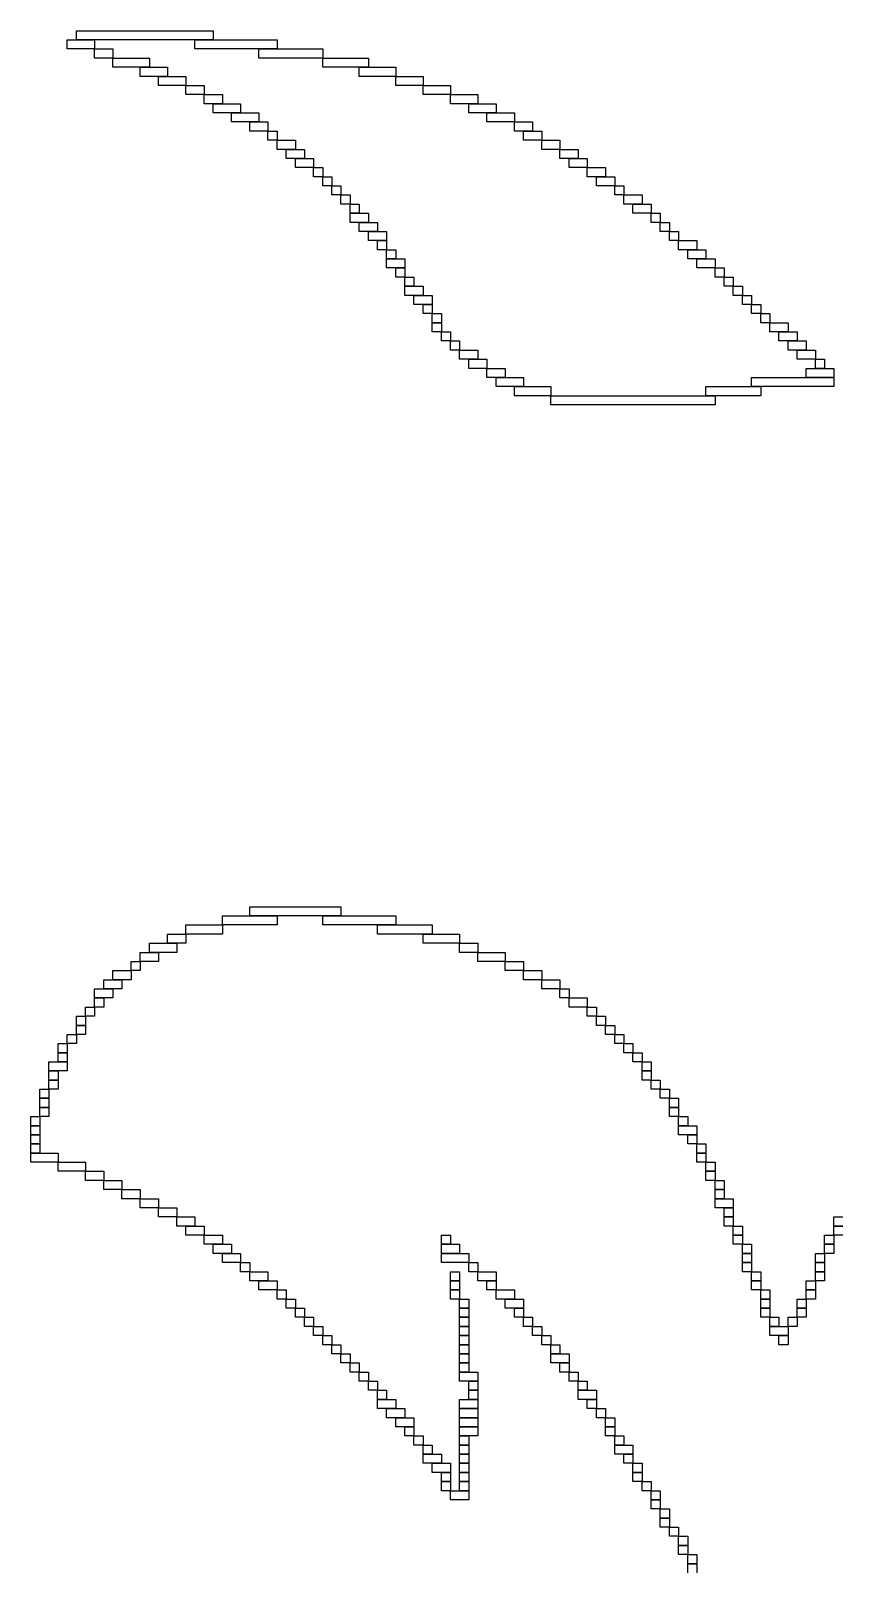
# Model space of a CAD drawing. Extents: x 62 to 962, y 58 to 965.
# Drawn here: x 562 to 650.5, y 465.5 to 634 of the extents above; entities that cross this region are included whole.
import ezdxf

# ---------------------------------------------------------------- set-up
doc = ezdxf.new("R2010")
doc.units = 0

msp = doc.modelspace()

# ---------------------------------------------------------------- linework, layer by layer
for p, q in [((567, 634), (582, 634)), ((567, 633), (567, 634)), ((582, 634), (582, 633)), ((566, 633), (569, 633)), ((566, 632), (566, 633)), ((569, 632), (566, 632)), ((582, 633), (567, 633)), ((569, 633), (569, 632)), ((569, 632), (571, 632)), ((569, 631), (569, 632)), ((571, 632), (571, 631)), ((580, 633), (589, 633)), ((580, 632), (580, 633)), ((589, 632), (580, 632)), ((587, 632), (594, 632)), ((587, 631), (587, 632)), ((589, 633), (589, 632)), ((594, 632), (594, 631)), ((571, 631), (569, 631)), ((571, 631), (575, 631)), ((571, 630), (571, 631)), ((575, 631), (575, 630)), ((594, 631), (587, 631)), ((594, 631), (599, 631)), ((594, 630), (594, 631)), ((599, 631), (599, 630)), ((575, 630), (571, 630)), ((574, 630), (577, 630)), ((574, 629), (574, 630)), ((577, 629), (574, 629)), ((576, 629), (579, 629)), ((576, 628), (576, 629)), ((577, 630), (577, 629)), ((579, 629), (579, 628)), ((599, 630), (594, 630)), ((598, 630), (602, 630)), ((598, 629), (598, 630)), ((602, 629), (598, 629)), ((602, 630), (602, 629)), ((602, 629), (605, 629)), ((602, 628), (602, 629)), ((605, 629), (605, 628)), ((579, 628), (576, 628)), ((579, 628), (581, 628)), ((579, 627), (579, 628)), ((581, 627), (579, 627)), ((581, 628), (581, 627)), ((581, 627), (583, 627)), ((581, 626), (581, 627)), ((583, 627), (583, 626)), ((605, 628), (602, 628)), ((605, 628), (608, 628)), ((605, 627), (605, 628)), ((608, 627), (605, 627)), ((608, 628), (608, 627)), ((608, 627), (611, 627)), ((608, 626), (608, 627)), ((611, 627), (611, 626)), ((583, 626), (581, 626)), ((582, 626), (585, 626)), ((582, 625), (582, 626)), ((585, 626), (585, 625)), ((611, 626), (608, 626)), ((610, 626), (613, 626)), ((610, 625), (610, 626)), ((613, 626), (613, 625)), ((585, 625), (582, 625)), ((584, 625), (587, 625)), ((584, 624), (584, 625)), ((587, 624), (584, 624)), ((586, 624), (588, 624)), ((586, 623), (586, 624)), ((587, 625), (587, 624)), ((588, 624), (588, 623)), ((613, 625), (610, 625)), ((612, 625), (615, 625)), ((612, 624), (612, 625)), ((615, 624), (612, 624)), ((615, 625), (615, 624)), ((615, 624), (617, 624)), ((615, 623), (615, 624)), ((617, 624), (617, 623)), ((588, 623), (586, 623)), ((588, 623), (589, 623)), ((588, 622), (588, 623)), ((589, 622), (588, 622)), ((589, 623), (589, 622)), ((589, 622), (591, 622)), ((589, 621), (589, 622)), ((591, 622), (591, 621)), ((617, 623), (615, 623)), ((616, 623), (618, 623)), ((616, 622), (616, 623)), ((618, 622), (616, 622)), ((618, 623), (618, 622)), ((618, 622), (620, 622)), ((618, 621), (618, 622)), ((620, 622), (620, 621)), ((591, 621), (589, 621)), ((590, 621), (592, 621)), ((590, 620), (590, 621)), ((592, 621), (592, 620)), ((620, 621), (618, 621)), ((620, 621), (622, 621)), ((620, 620), (620, 621)), ((622, 621), (622, 620)), ((592, 620), (590, 620)), ((591, 620), (593, 620)), ((591, 619), (591, 620)), ((593, 619), (591, 619)), ((593, 620), (593, 619)), ((593, 619), (594, 619)), ((593, 618), (593, 619)), ((594, 619), (594, 618)), ((622, 620), (620, 620)), ((621, 620), (623, 620)), ((621, 619), (621, 620)), ((623, 619), (621, 619)), ((623, 620), (623, 619)), ((623, 619), (625, 619)), ((623, 618), (623, 619)), ((625, 619), (625, 618)), ((594, 618), (593, 618)), ((594, 618), (595, 618)), ((594, 617), (594, 618)), ((595, 617), (594, 617)), ((595, 618), (595, 617)), ((595, 617), (596, 617)), ((595, 616), (595, 617)), ((596, 617), (596, 616)), ((625, 618), (623, 618)), ((624, 618), (626, 618)), ((624, 617), (624, 618)), ((626, 617), (624, 617)), ((626, 618), (626, 617)), ((626, 617), (627, 617)), ((626, 616), (626, 617)), ((627, 617), (627, 616)), ((596, 616), (595, 616)), ((596, 616), (597, 616)), ((596, 615), (596, 616)), ((597, 616), (597, 615)), ((627, 616), (626, 616)), ((627, 616), (629, 616)), ((627, 615), (627, 616)), ((629, 616), (629, 615)), ((597, 615), (596, 615)), ((597, 615), (598, 615)), ((597, 614), (597, 615)), ((598, 614), (597, 614)), ((597, 614), (599, 614)), ((597, 613), (597, 614)), ((598, 615), (598, 614)), ((599, 614), (599, 613)), ((629, 615), (627, 615)), ((628, 615), (630, 615)), ((628, 614), (628, 615)), ((630, 614), (628, 614)), ((630, 615), (630, 614)), ((630, 614), (631, 614)), ((630, 613), (630, 614)), ((631, 614), (631, 613)), ((599, 613), (597, 613)), ((598, 613), (600, 613)), ((598, 612), (598, 613)), ((600, 612), (598, 612)), ((599, 612), (601, 612)), ((599, 611), (599, 612)), ((600, 613), (600, 612)), ((601, 612), (601, 611)), ((631, 613), (630, 613)), ((631, 613), (632, 613)), ((631, 612), (631, 613)), ((632, 612), (631, 612)), ((632, 613), (632, 612)), ((632, 612), (633, 612)), ((632, 611), (632, 612)), ((633, 612), (633, 611)), ((601, 611), (599, 611)), ((600, 611), (601, 611)), ((600, 610), (600, 611)), ((601, 610), (600, 610)), ((601, 611), (601, 610)), ((601, 610), (602, 610)), ((601, 609), (601, 610)), ((602, 610), (602, 609)), ((633, 611), (632, 611)), ((633, 611), (635, 611)), ((633, 610), (633, 611)), ((635, 610), (633, 610)), ((634, 610), (636, 610)), ((634, 609), (634, 610)), ((635, 611), (635, 610)), ((636, 610), (636, 609)), ((602, 609), (601, 609)), ((601, 609), (603, 609)), ((601, 608), (601, 609)), ((603, 609), (603, 608)), ((636, 609), (634, 609)), ((635, 609), (637, 609)), ((635, 608), (635, 609)), ((637, 609), (637, 608)), ((603, 608), (601, 608)), ((602, 608), (603, 608)), ((602, 607), (602, 608)), ((603, 607), (602, 607)), ((603, 608), (603, 607)), ((603, 607), (604, 607)), ((603, 606), (603, 607)), ((604, 607), (604, 606)), ((637, 608), (635, 608)), ((637, 608), (638, 608)), ((637, 607), (637, 608)), ((638, 607), (637, 607)), ((638, 608), (638, 607)), ((638, 607), (639, 607)), ((638, 606), (638, 607)), ((639, 607), (639, 606)), ((604, 606), (603, 606)), ((603, 606), (605, 606)), ((603, 605), (603, 606)), ((605, 605), (603, 605)), ((604, 605), (606, 605)), ((604, 604), (604, 605)), ((605, 606), (605, 605)), ((606, 605), (606, 604)), ((639, 606), (638, 606)), ((639, 606), (640, 606)), ((639, 605), (639, 606)), ((640, 605), (639, 605)), ((640, 606), (640, 605)), ((640, 605), (641, 605)), ((640, 604), (640, 605)), ((641, 605), (641, 604)), ((606, 604), (604, 604)), ((605, 604), (606, 604)), ((605, 603), (605, 604)), ((606, 604), (606, 603)), ((641, 604), (640, 604)), ((641, 604), (642, 604)), ((641, 603), (641, 604)), ((642, 604), (642, 603)), ((606, 603), (605, 603)), ((606, 603), (607, 603)), ((606, 602), (606, 603)), ((607, 602), (606, 602)), ((606, 602), (607, 602)), ((606, 601), (606, 602)), ((607, 603), (607, 602)), ((607, 602), (607, 601)), ((642, 603), (641, 603)), ((642, 603), (643, 603)), ((642, 602), (642, 603)), ((643, 602), (642, 602)), ((643, 603), (643, 602)), ((643, 602), (645, 602)), ((643, 601), (643, 602)), ((645, 602), (645, 601)), ((607, 601), (606, 601)), ((607, 601), (608, 601)), ((607, 600), (607, 601)), ((608, 600), (607, 600)), ((608, 601), (608, 600)), ((608, 600), (609, 600)), ((608, 599), (608, 600)), ((609, 600), (609, 599)), ((645, 601), (643, 601)), ((644, 601), (646, 601)), ((644, 600), (644, 601)), ((646, 600), (644, 600)), ((645, 600), (647, 600)), ((645, 599), (645, 600)), ((646, 601), (646, 600)), ((647, 600), (647, 599)), ((609, 599), (608, 599)), ((609, 599), (611, 599)), ((609, 598), (609, 599)), ((611, 599), (611, 598)), ((647, 599), (645, 599)), ((646, 599), (648, 599)), ((646, 598), (646, 599)), ((648, 599), (648, 598)), ((611, 598), (609, 598)), ((610, 598), (612, 598)), ((610, 597), (610, 598)), ((612, 597), (610, 597)), ((612, 598), (612, 597)), ((612, 597), (614, 597)), ((612, 596), (612, 597)), ((614, 597), (614, 596)), ((648, 598), (646, 598)), ((647, 597), (650, 597)), ((647, 596), (647, 597)), ((648, 598), (649, 598)), ((648, 597), (648, 598)), ((649, 597), (648, 597)), ((649, 598), (649, 597)), ((650, 597), (650, 596)), ((614, 596), (612, 596)), ((613, 596), (616, 596)), ((613, 595), (613, 596)), ((616, 595), (613, 595)), ((615, 595), (619, 595)), ((615, 594), (615, 595)), ((616, 596), (616, 595)), ((619, 595), (619, 594)), ((636, 595), (642, 595)), ((636, 594), (636, 595)), ((641, 596), (650, 596)), ((641, 595), (641, 596)), ((650, 595), (641, 595)), ((642, 595), (642, 594)), ((650, 596), (647, 596)), ((650, 596), (650, 595)), ((619, 594), (615, 594)), ((619, 594), (637, 594)), ((619, 593), (619, 594)), ((642, 594), (636, 594)), ((637, 594), (637, 593)), ((637, 593), (619, 593)), ((586, 538), (596, 538)), ((586, 537), (586, 538)), ((596, 538), (596, 537)), ((579, 536), (583, 536)), ((579, 535), (579, 536)), ((583, 537), (589, 537)), ((583, 536), (583, 537)), ((589, 536), (583, 536)), ((583, 536), (583, 535)), ((596, 537), (586, 537)), ((589, 537), (589, 536)), ((594, 537), (602, 537)), ((594, 536), (594, 537)), ((602, 536), (594, 536)), ((600, 536), (606, 536)), ((600, 535), (600, 536)), ((602, 537), (602, 536)), ((606, 536), (606, 535)), ((577, 535), (579, 535)), ((577, 534), (577, 535)), ((583, 535), (579, 535)), ((579, 535), (579, 534)), ((606, 535), (600, 535)), ((605, 535), (609, 535)), ((605, 534), (605, 535)), ((609, 535), (609, 534)), ((574, 533), (576, 533)), ((574, 532), (574, 533)), ((575, 534), (578, 534)), ((575, 533), (575, 534)), ((578, 533), (575, 533)), ((576, 533), (576, 532)), ((579, 534), (577, 534)), ((578, 534), (578, 533)), ((609, 534), (605, 534)), ((609, 534), (611, 534)), ((609, 533), (609, 534)), ((611, 533), (609, 533)), ((611, 534), (611, 533)), ((611, 533), (614, 533)), ((611, 532), (611, 533)), ((614, 533), (614, 532)), ((571, 531), (573, 531)), ((571, 530), (571, 531)), ((573, 532), (574, 532)), ((573, 531), (573, 532)), ((574, 531), (573, 531)), ((573, 531), (573, 530)), ((576, 532), (574, 532)), ((574, 532), (574, 531)), ((614, 532), (611, 532)), ((614, 532), (616, 532)), ((614, 531), (614, 532)), ((616, 531), (614, 531)), ((616, 532), (616, 531)), ((616, 531), (618, 531)), ((616, 530), (616, 531)), ((618, 531), (618, 530)), ((570, 530), (572, 530)), ((570, 529), (570, 530)), ((573, 530), (571, 530)), ((572, 530), (572, 529)), ((618, 530), (616, 530)), ((618, 530), (620, 530)), ((618, 529), (618, 530)), ((620, 530), (620, 529)), ((569, 529), (571, 529)), ((569, 528), (569, 529)), ((571, 528), (569, 528)), ((569, 528), (570, 528)), ((569, 527), (569, 528)), ((572, 529), (570, 529)), ((570, 528), (570, 527)), ((571, 529), (571, 528)), ((620, 529), (618, 529)), ((620, 529), (621, 529)), ((620, 528), (620, 529)), ((621, 528), (620, 528)), ((621, 529), (621, 528)), ((621, 528), (623, 528)), ((621, 527), (621, 528)), ((623, 528), (623, 527)), ((567, 526), (568, 526)), ((567, 525), (567, 526)), ((568, 527), (569, 527)), ((568, 526), (568, 527)), ((569, 526), (568, 526)), ((568, 526), (568, 525)), ((570, 527), (569, 527)), ((569, 527), (569, 526)), ((623, 527), (621, 527)), ((623, 527), (624, 527)), ((623, 526), (623, 527)), ((624, 526), (623, 526)), ((624, 527), (624, 526)), ((624, 526), (625, 526)), ((624, 525), (624, 526)), ((625, 526), (625, 525)), ((568, 525), (567, 525)), ((567, 525), (568, 525)), ((567, 524), (567, 525)), ((568, 525), (568, 524)), ((625, 525), (624, 525)), ((625, 525), (626, 525)), ((625, 524), (625, 525)), ((626, 525), (626, 524)), ((565, 523), (566, 523)), ((565, 522), (565, 523)), ((566, 524), (567, 524)), ((566, 523), (566, 524)), ((567, 523), (566, 523)), ((566, 523), (566, 522)), ((568, 524), (567, 524)), ((567, 524), (567, 523)), ((626, 524), (625, 524)), ((626, 524), (627, 524)), ((626, 523), (626, 524)), ((627, 523), (626, 523)), ((627, 524), (627, 523)), ((627, 523), (628, 523)), ((627, 522), (627, 523)), ((628, 523), (628, 522)), ((564, 521), (566, 521)), ((564, 520), (564, 521)), ((566, 522), (565, 522)), ((565, 522), (566, 522)), ((565, 521), (565, 522)), ((566, 521), (565, 521)), ((566, 522), (566, 521)), ((566, 521), (566, 520)), ((628, 522), (627, 522)), ((628, 522), (629, 522)), ((628, 521), (628, 522)), ((629, 521), (628, 521)), ((629, 522), (629, 521)), ((629, 521), (630, 521)), ((629, 520), (629, 521)), ((630, 521), (630, 520)), ((566, 520), (564, 520)), ((564, 520), (565, 520)), ((564, 519), (564, 520)), ((565, 519), (564, 519)), ((564, 519), (565, 519)), ((564, 518), (564, 519)), ((565, 520), (565, 519)), ((565, 519), (565, 518)), ((630, 520), (629, 520)), ((629, 520), (630, 520)), ((629, 519), (629, 520)), ((630, 519), (629, 519)), ((630, 520), (630, 519)), ((630, 519), (631, 519)), ((630, 518), (630, 519)), ((631, 519), (631, 518)), ((563, 518), (564, 518)), ((563, 517), (563, 518)), ((565, 518), (564, 518)), ((564, 518), (564, 517)), ((631, 518), (630, 518)), ((631, 518), (632, 518)), ((631, 517), (631, 518)), ((632, 518), (632, 517)), ((564, 517), (563, 517)), ((563, 517), (564, 517)), ((563, 516), (563, 517)), ((564, 516), (563, 516)), ((563, 516), (564, 516)), ((563, 515), (563, 516)), ((564, 517), (564, 516)), ((564, 516), (564, 515)), ((632, 517), (631, 517)), ((632, 517), (633, 517)), ((632, 516), (632, 517)), ((633, 516), (632, 516)), ((632, 516), (633, 516)), ((632, 515), (632, 516)), ((633, 517), (633, 516)), ((633, 516), (633, 515)), ((562, 515), (563, 515)), ((562, 514), (562, 515)), ((563, 514), (562, 514)), ((562, 514), (563, 514)), ((562, 513), (562, 514)), ((564, 515), (563, 515)), ((563, 515), (563, 514)), ((563, 514), (563, 513)), ((633, 515), (632, 515)), ((633, 515), (634, 515)), ((633, 514), (633, 515)), ((634, 514), (633, 514)), ((633, 514), (635, 514)), ((633, 513), (633, 514)), ((634, 515), (634, 514)), ((635, 514), (635, 513)), ((563, 513), (562, 513)), ((562, 513), (563, 513)), ((562, 512), (562, 513)), ((563, 513), (563, 512)), ((635, 513), (633, 513)), ((634, 513), (635, 513)), ((634, 512), (634, 513)), ((635, 513), (635, 512)), ((563, 512), (562, 512)), ((562, 512), (563, 512)), ((562, 511), (562, 512)), ((563, 511), (562, 511)), ((562, 511), (565, 511)), ((562, 510), (562, 511)), ((563, 512), (563, 511)), ((565, 511), (565, 510)), ((635, 512), (634, 512)), ((635, 512), (636, 512)), ((635, 511), (635, 512)), ((636, 511), (635, 511)), ((635, 511), (636, 511)), ((635, 510), (635, 511)), ((636, 512), (636, 511)), ((636, 511), (636, 510)), ((565, 510), (562, 510)), ((565, 510), (568, 510)), ((565, 509), (565, 510)), ((568, 509), (565, 509)), ((568, 510), (568, 509)), ((568, 509), (570, 509)), ((568, 508), (568, 509)), ((570, 509), (570, 508)), ((636, 510), (635, 510)), ((636, 510), (637, 510)), ((636, 509), (636, 510)), ((637, 509), (636, 509)), ((636, 509), (637, 509)), ((636, 508), (636, 509)), ((637, 510), (637, 509)), ((637, 509), (637, 508)), ((570, 508), (568, 508)), ((570, 508), (572, 508)), ((570, 507), (570, 508)), ((572, 508), (572, 507)), ((637, 508), (636, 508)), ((637, 508), (638, 508)), ((637, 507), (637, 508)), ((638, 508), (638, 507)), ((572, 507), (570, 507)), ((572, 507), (574, 507)), ((572, 506), (572, 507)), ((574, 506), (572, 506)), ((574, 507), (574, 506)), ((574, 506), (576, 506)), ((574, 505), (574, 506)), ((576, 506), (576, 505)), ((638, 507), (637, 507)), ((637, 507), (638, 507)), ((637, 506), (637, 507)), ((638, 506), (637, 506)), ((637, 506), (639, 506)), ((637, 505), (637, 506)), ((638, 507), (638, 506)), ((639, 506), (639, 505)), ((576, 505), (574, 505)), ((576, 505), (578, 505)), ((576, 504), (576, 505)), ((578, 504), (576, 504)), ((578, 505), (578, 504)), ((578, 504), (580, 504)), ((578, 503), (578, 504)), ((580, 504), (580, 503)), ((639, 505), (637, 505)), ((638, 505), (639, 505)), ((638, 504), (638, 505)), ((639, 504), (638, 504)), ((638, 504), (639, 504)), ((638, 503), (638, 504)), ((639, 505), (639, 504)), ((639, 504), (639, 503)), ((650, 504), (651, 504)), ((650, 503), (650, 504)), ((580, 503), (578, 503)), ((579, 503), (581, 503)), ((579, 502), (579, 503)), ((581, 503), (581, 502)), ((639, 503), (638, 503)), ((639, 503), (640, 503)), ((639, 502), (639, 503)), ((640, 503), (640, 502)), ((651, 503), (650, 503)), ((650, 503), (651, 503)), ((650, 502), (650, 503)), ((581, 502), (579, 502)), ((581, 502), (583, 502)), ((581, 501), (581, 502)), ((583, 501), (581, 501)), ((582, 501), (584, 501)), ((582, 500), (582, 501)), ((583, 502), (583, 501)), ((584, 501), (584, 500)), ((607, 502), (608, 502)), ((607, 501), (607, 502)), ((608, 501), (607, 501)), ((607, 501), (609, 501)), ((607, 500), (607, 501)), ((608, 502), (608, 501)), ((609, 501), (609, 500)), ((640, 502), (639, 502)), ((639, 502), (640, 502)), ((639, 501), (639, 502)), ((640, 501), (639, 501)), ((640, 502), (640, 501)), ((640, 501), (641, 501)), ((640, 500), (640, 501)), ((641, 501), (641, 500)), ((649, 502), (650, 502)), ((649, 501), (649, 502)), ((650, 501), (649, 501)), ((649, 501), (650, 501)), ((649, 500), (649, 501)), ((651, 502), (650, 502)), ((650, 502), (650, 501)), ((650, 501), (650, 500)), ((584, 500), (582, 500)), ((583, 500), (585, 500)), ((583, 499), (583, 500)), ((585, 499), (583, 499)), ((585, 500), (585, 499)), ((585, 499), (586, 499)), ((585, 498), (585, 499)), ((586, 499), (586, 498)), ((609, 500), (607, 500)), ((607, 500), (610, 500)), ((607, 499), (607, 500)), ((610, 499), (607, 499)), ((610, 500), (610, 499)), ((610, 499), (611, 499)), ((610, 498), (610, 499)), ((611, 499), (611, 498)), ((641, 500), (640, 500)), ((640, 500), (641, 500)), ((640, 499), (640, 500)), ((641, 499), (640, 499)), ((640, 499), (641, 499)), ((640, 498), (640, 499)), ((641, 500), (641, 499)), ((641, 499), (641, 498)), ((648, 500), (649, 500)), ((648, 499), (648, 500)), ((649, 499), (648, 499)), ((648, 499), (649, 499)), ((648, 498), (648, 499)), ((650, 500), (649, 500)), ((649, 500), (649, 499)), ((649, 499), (649, 498)), ((586, 498), (585, 498)), ((586, 498), (588, 498)), ((586, 497), (586, 498)), ((588, 498), (588, 497)), ((608, 498), (609, 498)), ((608, 497), (608, 498)), ((609, 498), (609, 497)), ((611, 498), (610, 498)), ((611, 498), (613, 498)), ((611, 497), (611, 498)), ((613, 498), (613, 497)), ((641, 498), (640, 498)), ((641, 498), (642, 498)), ((641, 497), (641, 498)), ((642, 498), (642, 497)), ((649, 498), (648, 498)), ((648, 498), (649, 498)), ((648, 497), (648, 498)), ((649, 498), (649, 497)), ((588, 497), (586, 497)), ((587, 497), (589, 497)), ((587, 496), (587, 497)), ((589, 496), (587, 496)), ((589, 497), (589, 496)), ((589, 496), (590, 496)), ((589, 495), (589, 496)), ((590, 496), (590, 495)), ((609, 497), (608, 497)), ((608, 497), (609, 497)), ((608, 496), (608, 497)), ((609, 496), (608, 496)), ((608, 496), (609, 496)), ((608, 495), (608, 496)), ((609, 497), (609, 496)), ((609, 496), (609, 495)), ((613, 497), (611, 497)), ((612, 497), (613, 497)), ((612, 496), (612, 497)), ((613, 496), (612, 496)), ((613, 497), (613, 496)), ((613, 496), (615, 496)), ((613, 495), (613, 496)), ((615, 496), (615, 495)), ((642, 497), (641, 497)), ((641, 497), (642, 497)), ((641, 496), (641, 497)), ((642, 496), (641, 496)), ((642, 497), (642, 496)), ((642, 496), (643, 496)), ((642, 495), (642, 496)), ((643, 496), (643, 495)), ((647, 497), (648, 497)), ((647, 496), (647, 497)), ((648, 496), (647, 496)), ((647, 496), (648, 496)), ((647, 495), (647, 496)), ((649, 497), (648, 497)), ((648, 497), (648, 496)), ((648, 496), (648, 495)), ((590, 495), (589, 495)), ((590, 495), (591, 495)), ((590, 494), (590, 495)), ((591, 494), (590, 494)), ((591, 495), (591, 494)), ((591, 494), (592, 494)), ((591, 493), (591, 494)), ((592, 494), (592, 493)), ((609, 495), (608, 495)), ((609, 495), (610, 495)), ((609, 494), (609, 495)), ((610, 494), (609, 494)), ((609, 494), (610, 494)), ((609, 493), (609, 494)), ((610, 495), (610, 494)), ((610, 494), (610, 493)), ((615, 495), (613, 495)), ((614, 495), (616, 495)), ((614, 494), (614, 495)), ((616, 494), (614, 494)), ((615, 494), (616, 494)), ((615, 493), (615, 494)), ((616, 495), (616, 494)), ((616, 494), (616, 493)), ((643, 495), (642, 495)), ((642, 495), (643, 495)), ((642, 494), (642, 495)), ((643, 494), (642, 494)), ((642, 494), (643, 494)), ((642, 493), (642, 494)), ((643, 495), (643, 494)), ((643, 494), (643, 493)), ((646, 495), (647, 495)), ((646, 494), (646, 495)), ((647, 494), (646, 494)), ((646, 494), (647, 494)), ((646, 493), (646, 494)), ((648, 495), (647, 495)), ((647, 495), (647, 494)), ((647, 494), (647, 493)), ((592, 493), (591, 493)), ((592, 493), (593, 493)), ((592, 492), (592, 493)), ((593, 493), (593, 492)), ((610, 493), (609, 493)), ((609, 493), (610, 493)), ((609, 492), (609, 493)), ((610, 493), (610, 492)), ((616, 493), (615, 493)), ((616, 493), (617, 493)), ((616, 492), (616, 493)), ((617, 493), (617, 492)), ((643, 493), (642, 493)), ((643, 493), (644, 493)), ((643, 492), (643, 493)), ((644, 493), (644, 492)), ((645, 493), (646, 493)), ((645, 492), (645, 493)), ((647, 493), (646, 493)), ((646, 493), (646, 492)), ((593, 492), (592, 492)), ((593, 492), (594, 492)), ((593, 491), (593, 492)), ((594, 491), (593, 491)), ((594, 492), (594, 491)), ((594, 491), (595, 491)), ((594, 490), (594, 491)), ((595, 491), (595, 490)), ((610, 492), (609, 492)), ((609, 492), (610, 492)), ((609, 491), (609, 492)), ((610, 491), (609, 491)), ((609, 491), (610, 491)), ((609, 490), (609, 491)), ((610, 492), (610, 491)), ((610, 491), (610, 490)), ((617, 492), (616, 492)), ((617, 492), (618, 492)), ((617, 491), (617, 492)), ((618, 491), (617, 491)), ((618, 492), (618, 491)), ((618, 491), (619, 491)), ((618, 490), (618, 491)), ((619, 491), (619, 490)), ((644, 492), (643, 492)), ((643, 492), (645, 492)), ((643, 491), (643, 492)), ((645, 491), (643, 491)), ((644, 491), (645, 491)), ((644, 490), (644, 491)), ((646, 492), (645, 492)), ((645, 492), (645, 491)), ((645, 491), (645, 490)), ((595, 490), (594, 490)), ((595, 490), (596, 490)), ((595, 489), (595, 490)), ((596, 489), (595, 489)), ((596, 490), (596, 489)), ((596, 489), (597, 489)), ((596, 488), (596, 489)), ((597, 489), (597, 488)), ((610, 490), (609, 490)), ((609, 490), (610, 490)), ((609, 489), (609, 490)), ((610, 489), (609, 489)), ((609, 489), (610, 489)), ((609, 488), (609, 489)), ((610, 490), (610, 489)), ((610, 489), (610, 488)), ((619, 490), (618, 490)), ((619, 490), (620, 490)), ((619, 489), (619, 490)), ((620, 489), (619, 489)), ((619, 489), (621, 489)), ((619, 488), (619, 489)), ((620, 490), (620, 489)), ((621, 489), (621, 488)), ((645, 490), (644, 490)), ((597, 488), (596, 488)), ((597, 488), (598, 488)), ((597, 487), (597, 488)), ((598, 487), (597, 487)), ((598, 488), (598, 487)), ((598, 487), (599, 487)), ((598, 486), (598, 487)), ((599, 487), (599, 486)), ((610, 488), (609, 488)), ((609, 488), (610, 488)), ((609, 487), (609, 488)), ((610, 487), (609, 487)), ((609, 487), (611, 487)), ((609, 486), (609, 487)), ((610, 488), (610, 487)), ((611, 487), (611, 486)), ((621, 488), (619, 488)), ((620, 488), (621, 488)), ((620, 487), (620, 488)), ((621, 487), (620, 487)), ((621, 488), (621, 487)), ((621, 487), (622, 487)), ((621, 486), (621, 487)), ((622, 487), (622, 486)), ((599, 486), (598, 486)), ((599, 486), (600, 486)), ((599, 485), (599, 486)), ((600, 486), (600, 485)), ((611, 486), (609, 486)), ((610, 486), (611, 486)), ((610, 485), (610, 486)), ((611, 486), (611, 485)), ((622, 486), (621, 486)), ((622, 486), (623, 486)), ((622, 485), (622, 486)), ((623, 486), (623, 485)), ((600, 485), (599, 485)), ((600, 485), (601, 485)), ((600, 484), (600, 485)), ((601, 484), (600, 484)), ((600, 484), (602, 484)), ((600, 483), (600, 484)), ((601, 485), (601, 484)), ((602, 484), (602, 483)), ((609, 484), (611, 484)), ((609, 483), (609, 484)), ((611, 485), (610, 485)), ((610, 485), (611, 485)), ((610, 484), (610, 485)), ((611, 484), (610, 484)), ((611, 485), (611, 484)), ((611, 484), (611, 483)), ((623, 485), (622, 485)), ((622, 485), (624, 485)), ((622, 484), (622, 485)), ((624, 484), (622, 484)), ((623, 484), (624, 484)), ((623, 483), (623, 484)), ((624, 485), (624, 484)), ((624, 484), (624, 483)), ((602, 483), (600, 483)), ((601, 483), (603, 483)), ((601, 482), (601, 483)), ((603, 482), (601, 482)), ((602, 482), (604, 482)), ((602, 481), (602, 482)), ((603, 483), (603, 482)), ((604, 482), (604, 481)), ((611, 483), (609, 483)), ((609, 483), (611, 483)), ((609, 482), (609, 483)), ((611, 482), (609, 482)), ((609, 482), (611, 482)), ((609, 481), (609, 482)), ((611, 483), (611, 482)), ((611, 482), (611, 481)), ((624, 483), (623, 483)), ((624, 483), (625, 483)), ((624, 482), (624, 483)), ((625, 482), (624, 482)), ((625, 483), (625, 482)), ((625, 482), (626, 482)), ((625, 481), (625, 482)), ((626, 482), (626, 481)), ((604, 481), (602, 481)), ((603, 481), (604, 481)), ((603, 480), (603, 481)), ((604, 481), (604, 480)), ((611, 481), (609, 481)), ((609, 481), (611, 481)), ((609, 480), (609, 481)), ((611, 481), (611, 480)), ((626, 481), (625, 481)), ((625, 481), (626, 481)), ((625, 480), (625, 481)), ((626, 481), (626, 480)), ((604, 480), (603, 480)), ((604, 480), (605, 480)), ((604, 479), (604, 480)), ((605, 479), (604, 479)), ((605, 480), (605, 479)), ((605, 479), (606, 479)), ((605, 478), (605, 479)), ((606, 479), (606, 478)), ((611, 480), (609, 480)), ((609, 480), (610, 480)), ((609, 479), (609, 480)), ((610, 479), (609, 479)), ((609, 479), (610, 479)), ((609, 478), (609, 479)), ((610, 480), (610, 479)), ((610, 479), (610, 478)), ((626, 480), (625, 480)), ((626, 480), (627, 480)), ((626, 479), (626, 480)), ((627, 479), (626, 479)), ((626, 479), (628, 479)), ((626, 478), (626, 479)), ((627, 480), (627, 479)), ((628, 479), (628, 478)), ((606, 478), (605, 478)), ((605, 478), (607, 478)), ((605, 477), (605, 478)), ((607, 477), (605, 477)), ((606, 477), (608, 477)), ((606, 476), (606, 477)), ((607, 478), (607, 477)), ((608, 477), (608, 476)), ((610, 478), (609, 478)), ((609, 478), (610, 478)), ((609, 477), (609, 478)), ((610, 477), (609, 477)), ((609, 477), (610, 477)), ((609, 476), (609, 477)), ((610, 478), (610, 477)), ((610, 477), (610, 476)), ((628, 478), (626, 478)), ((627, 478), (628, 478)), ((627, 477), (627, 478)), ((628, 477), (627, 477)), ((628, 478), (628, 477)), ((628, 477), (629, 477)), ((628, 476), (628, 477)), ((629, 477), (629, 476)), ((608, 476), (606, 476)), ((607, 476), (608, 476)), ((607, 475), (607, 476)), ((608, 476), (608, 475)), ((610, 476), (609, 476)), ((609, 476), (610, 476)), ((609, 475), (609, 476)), ((610, 476), (610, 475)), ((629, 476), (628, 476)), ((628, 476), (629, 476)), ((628, 475), (628, 476)), ((629, 476), (629, 475)), ((608, 475), (607, 475)), ((607, 475), (608, 475)), ((607, 474), (607, 475)), ((608, 474), (607, 474)), ((608, 475), (608, 474)), ((608, 474), (610, 474)), ((608, 473), (608, 474)), ((610, 475), (609, 475)), ((609, 475), (610, 475)), ((609, 474), (609, 475)), ((610, 474), (609, 474)), ((610, 475), (610, 474)), ((610, 474), (610, 473)), ((629, 475), (628, 475)), ((629, 475), (630, 475)), ((629, 474), (629, 475)), ((630, 474), (629, 474)), ((630, 475), (630, 474)), ((630, 474), (631, 474)), ((630, 473), (630, 474)), ((631, 474), (631, 473)), ((610, 473), (608, 473)), ((631, 473), (630, 473)), ((630, 473), (631, 473)), ((630, 472), (630, 473)), ((631, 472), (630, 472)), ((631, 473), (631, 472)), ((631, 472), (632, 472)), ((631, 471), (631, 472)), ((632, 472), (632, 471)), ((632, 471), (631, 471)), ((631, 471), (632, 471)), ((631, 470), (631, 471)), ((632, 471), (632, 470)), ((632, 470), (631, 470)), ((632, 470), (633, 470)), ((632, 469), (632, 470)), ((633, 469), (632, 469)), ((633, 470), (633, 469)), ((633, 469), (634, 469)), ((633, 468), (633, 469)), ((634, 469), (634, 468)), ((634, 468), (633, 468)), ((633, 468), (634, 468)), ((633, 467), (633, 468)), ((634, 467), (633, 467)), ((634, 468), (634, 467)), ((634, 467), (635, 467)), ((634, 466), (634, 467)), ((635, 467), (635, 466)), ((635, 466), (634, 466)), ((634, 466), (635, 466)), ((634, 465), (634, 466)), ((635, 466), (635, 465))]:
    msp.add_line(p, q)

doc.saveas('drawing.dxf')
